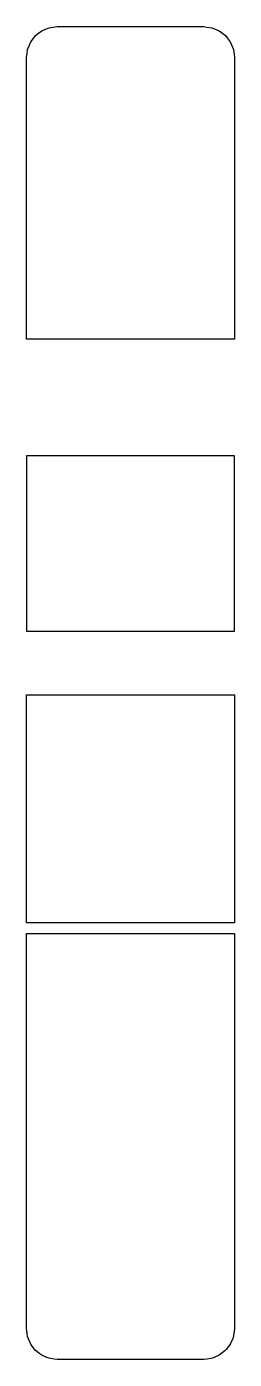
# Model space of a CAD drawing. Header units: metres. Extents: x 2.4 to 16, y -16 to 71.
import ezdxf

# ---------------------------------------------------------------- set-up
doc = ezdxf.new("R2010")
doc.units = ezdxf.units.M

msp = doc.modelspace()

# ---------------------------------------------------------------- linework, layer by layer
for p, q in [((2.986, 70.414), (3.187, 70.568)), ((3.187, 70.568), (3.4, 70.732)), ((3.4, 70.732), (3.634, 70.829)), ((3.634, 70.829), (3.882, 70.932)), ((3.882, 70.932), (4.149, 70.967)), ((4.149, 70.967), (4.4, 71)), ((4.4, 71), (10.913, 71)), ((10.913, 71), (13.243, 71)), ((13.243, 71), (14, 71)), ((14, 71), (14.189, 70.975)), ((14.189, 70.975), (14.518, 70.932)), ((14.518, 70.932), (14.694, 70.859)), ((14.694, 70.859), (15, 70.732)), ((15, 70.732), (15.152, 70.616)), ((15.152, 70.616), (15.414, 70.414)), ((2.468, 69.518), (2.565, 69.752)), ((2.565, 69.752), (2.668, 70)), ((2.668, 70), (2.822, 70.201)), ((2.822, 70.201), (2.986, 70.414)), ((15.414, 70.414), (15.531, 70.263)), ((15.531, 70.263), (15.732, 70)), ((15.732, 70), (15.805, 69.823)), ((15.805, 69.823), (15.932, 69.518)), ((2.4, 69), (2.433, 69.251)), ((2.4, 66.611), (2.4, 69)), ((2.433, 69.251), (2.468, 69.518)), ((15.932, 69.518), (15.975, 69.189)), ((15.975, 69.189), (16, 69)), ((16, 69), (16, 67.068)), ((16, 69), (16, 69)), ((16, 67.068), (16, 66.746)), ((2.4, 66.407), (2.4, 66.611)), ((2.4, 66.179), (2.4, 66.407)), ((2.4, 65.945), (2.4, 66.179)), ((16, 66.746), (16, 66.401)), ((16, 66.401), (16, 66.065)), ((2.4, 52.406), (2.4, 65.945)), ((16, 66.065), (16, 52.906)), ((2.4, 51.167), (2.4, 52.406)), ((16, 52.906), (16, 51.011)), ((2.4, 51.011), (2.4, 51.167)), ((2.4, 50.597), (2.4, 51.011)), ((4.026, 50.597), (2.4, 50.597)), ((16, 50.597), (4.026, 50.597)), ((16, 51.011), (16, 50.597)), ((14.374, 42.972), (2.4, 42.972)), ((2.4, 42.972), (2.4, 42.512)), ((16, 42.972), (14.374, 42.972)), ((16, 41.937), (16, 42.972)), ((2.4, 42.512), (2.4, 41.937)), ((2.4, 41.937), (2.4, 38.401)), ((16, 36.044), (16, 41.937)), ((2.4, 38.401), (2.4, 36.044)), ((2.4, 36.044), (2.4, 33.999)), ((16, 31.545), (16, 36.044)), ((2.4, 33.999), (2.4, 31.545)), ((2.4, 31.545), (9.466, 31.545)), ((9.466, 31.545), (16, 31.545)), ((16, 31.545), (16, 31.545)), ((2.4, 25.384), (2.4, 27.384)), ((2.4, 27.384), (8.934, 27.384)), ((8.934, 27.384), (16, 27.384)), ((16, 27.384), (16, 22.884)), ((2.4, 22.884), (2.4, 25.384)), ((2.4, 21.427), (2.4, 22.884)), ((16, 22.884), (16, 20.455)), ((16, 22.884), (16, 22.884)), ((2.4, 20.455), (2.4, 21.427)), ((2.4, 16.836), (2.4, 20.455)), ((16, 20.455), (16, 12.492)), ((2.4, 12.492), (2.4, 16.836)), ((14.906, 12.492), (2.4, 12.492)), ((16, 12.492), (14.906, 12.492)), ((2.4, 8.212), (2.4, 11.795)), ((2.4, 11.795), (3.494, 11.795)), ((3.494, 11.795), (16, 11.795)), ((16, 11.795), (16, 7.593)), ((2.4, 7.201), (2.4, 8.212)), ((2.4, 7.149), (2.4, 7.201)), ((2.4, 1.1), (2.4, 7.149)), ((16, 7.593), (16, 1.999)), ((16, 1.999), (16, -7.607)), ((2.4, 0.736), (2.4, 1.1)), ((2.4, 0.4), (2.4, 0.736)), ((2.4, 0.122), (2.4, 0.4)), ((2.4, -6.608), (2.4, 0.122)), ((2.4, -7.043), (2.4, -6.608)), ((2.4, -7.219), (2.4, -7.043)), ((2.4, -13.976), (2.4, -7.219)), ((16, -7.607), (16, -8.157)), ((16, -8.157), (16, -8.758)), ((16, -8.758), (16, -9.362)), ((16, -9.362), (16, -9.448)), ((16, -9.448), (16, -9.53)), ((16, -9.53), (16, -10.1)), ((16, -10.1), (16, -10.181)), ((16, -10.181), (16, -10.685)), ((16, -10.181), (16, -10.181)), ((16, -10.685), (16, -11.098)), ((16, -11.098), (16, -14)), ((2.4, -14), (2.4, -13.976)), ((2.406, -14.104), (2.4, -14)), ((2.445, -14.341), (2.406, -14.104)), ((2.468, -14.518), (2.445, -14.341)), ((2.531, -14.67), (2.468, -14.518)), ((2.668, -15), (2.531, -14.67)), ((15.886, -14.639), (15.75, -14.967)), ((15.936, -14.502), (15.886, -14.639)), ((15.95, -14.425), (15.936, -14.502)), ((15.97, -14.32), (15.95, -14.425)), ((15.99, -14.166), (15.97, -14.32)), ((16, -14), (15.99, -14.166)), ((2.768, -15.131), (2.668, -15)), ((2.986, -15.414), (2.768, -15.131)), ((3.27, -15.632), (2.986, -15.414)), ((3.401, -15.733), (3.27, -15.632)), ((15.38, -15.446), (15.089, -15.669)), ((15.46, -15.363), (15.38, -15.446)), ((15.68, -15.077), (15.46, -15.363)), ((15.75, -14.967), (15.68, -15.077)), ((3.731, -15.869), (3.401, -15.733)), ((3.882, -15.932), (3.731, -15.869)), ((3.974, -15.944), (3.882, -15.932)), ((4.195, -15.98), (3.974, -15.944)), ((4.4, -16), (4.195, -15.98)), ((10.463, -16), (4.4, -16)), ((14, -16), (10.463, -16)), ((14.213, -15.982), (14, -16)), ((14.467, -15.943), (14.213, -15.982)), ((14.56, -15.919), (14.467, -15.943)), ((14.906, -15.775), (14.56, -15.919)), ((14.998, -15.733), (14.906, -15.775)), ((15.089, -15.669), (14.998, -15.733))]:
    msp.add_line(p, q)

doc.saveas('drawing.dxf')
